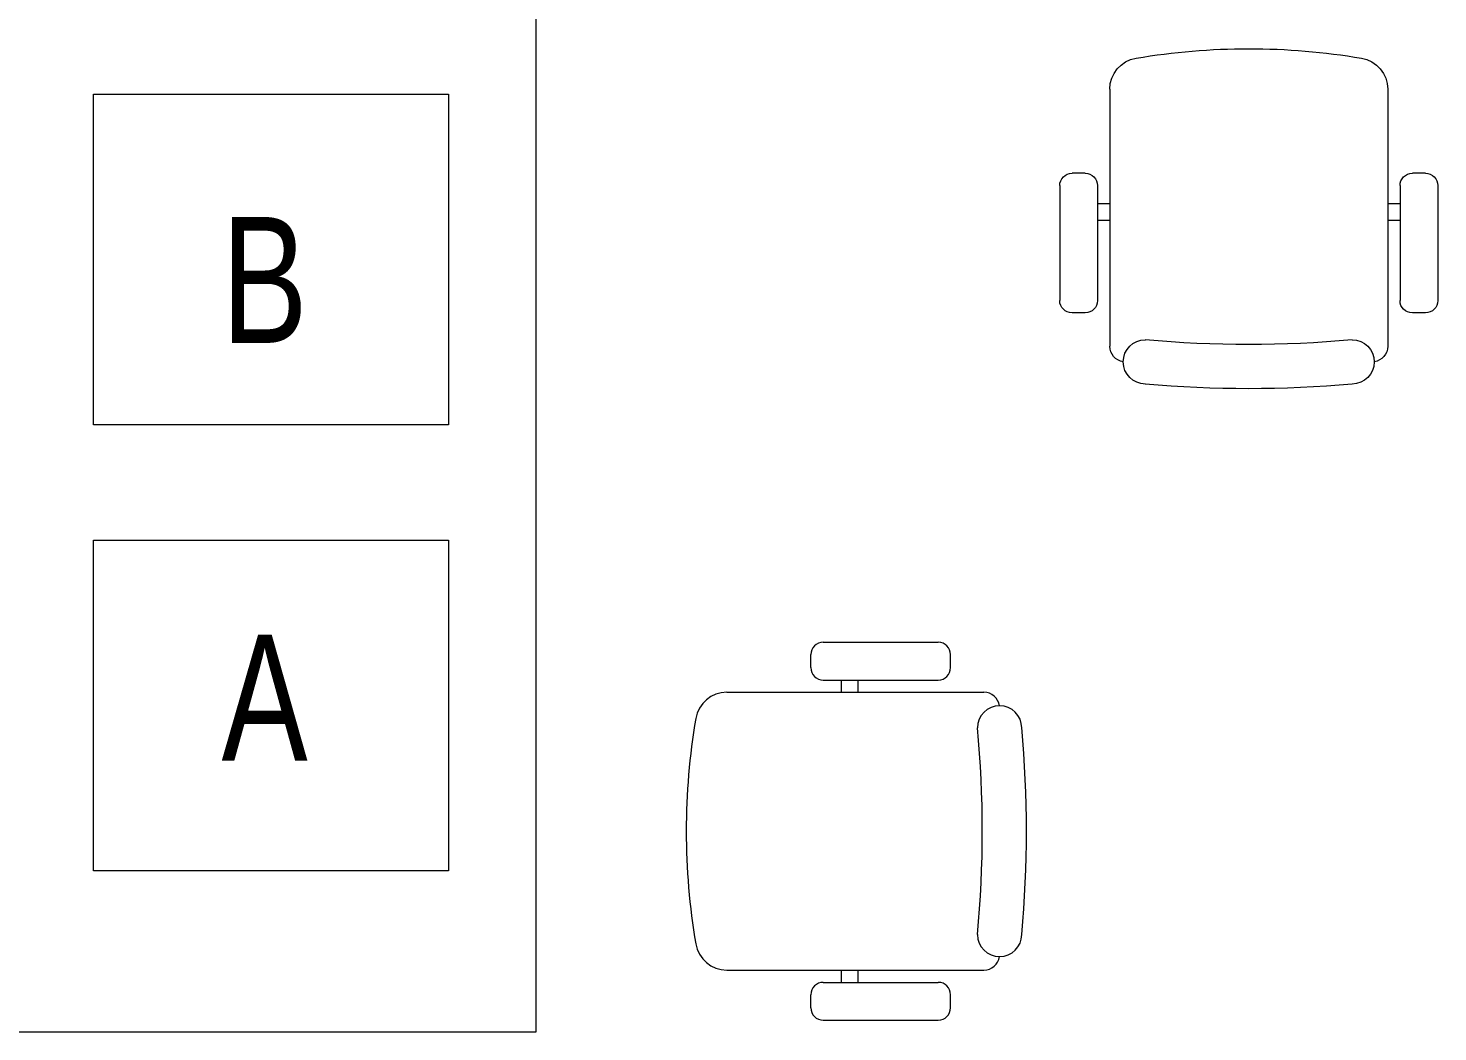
# Model space of a CAD drawing. Header units: metres. Extents: x -18745 to 220762, y -1579758 to -1356048.
# Drawn here: x 195432 to 197670, y -1457733 to -1456139 of the extents above; entities that cross this region are included whole.
import ezdxf

# ---------------------------------------------------------------- set-up
doc = ezdxf.new("R2010")
doc.units = ezdxf.units.M
doc.layers.get('0').update_dxf_attribs({"lineweight": 0})
doc.layers.add('A-100 - Copy$0$Medical Equipment and Furniture', color=8, linetype='Continuous', lineweight=0)
doc.layers.add('A-100 - Copy$0$NEW', color=8, linetype='Continuous', lineweight=5)
doc.styles.add('A-100 - Copy$0$X3G_ENTITY_2587EA', font='swisscl.ttf', dxfattribs={"height": 200})

# ---------------------------------------------------------------- blocks, each defined once
blk = doc.blocks.new('*X66')
for p, q in [((5, 3), (5, 3)), ((5, 3), (5, 3)), ((5, 3), (5, 3)), ((5, 3), (5, 3)), ((5, 3), (5, 3)), ((5, 3), (5, 3)), ((5, 3), (5, 3)), ((5, 3), (5, 3)), ((5, 3), (5, 3)), ((5, 3), (5, 3)), ((5, 3), (5, 3)), ((5, 3), (5, 3)), ((5, 3), (5, 3)), ((5, 3), (5, 3)), ((5, 3), (5, 3)), ((5, 3), (5, 3)), ((5, 3), (5, 3)), ((5, 3), (5, 3)), ((5, 3), (5, 3)), ((5, 3), (5, 3)), ((5, 3), (5, 3)), ((5, 3), (5, 3)), ((5, 3), (5, 3)), ((5, 3), (5, 3)), ((5, 3), (5, 3)), ((5, 3), (5, 3)), ((5, 3), (5, 3)), ((5, 3), (5, 3)), ((5, 3), (5, 3)), ((5, 3), (5, 3)), ((5, 3), (5, 3)), ((5, 3), (5, 3)), ((5, 3), (5, 3)), ((5, 3), (5, 3)), ((5, 3), (5, 3)), ((5, 3), (5, 3)), ((5, 3), (5, 3)), ((5, 3), (5, 3)), ((5, 3), (5, 3)), ((5, 3), (5, 3)), ((5, 3), (5, 3)), ((5, 3), (5, 3)), ((5, 3), (5, 3)), ((5, 3), (5, 3)), ((5, 3), (5, 3)), ((5, 3), (5, 3)), ((5, 3), (5, 3)), ((5, 3), (5, 3)), ((5, 3), (5, 3)), ((5, 3), (5, 3)), ((5, 3), (5, 3)), ((5, 3), (5, 3)), ((5, 3), (5, 3)), ((5, 3), (5, 3)), ((5, 3), (5, 3)), ((5, 3), (5, 3)), ((5, 3), (5, 3)), ((5, 3), (5, 3)), ((5, 3), (5, 3)), ((5, 3), (5, 3)), ((5, 3), (5, 3)), ((5, 3), (5, 3)), ((5, 3), (5, 3)), ((5, 3), (5, 3)), ((5, 3), (5, 3)), ((5, 3), (5, 3)), ((6, 3), (5, 3)), ((5, 3), (5, 3)), ((6, 3), (5, 3)), ((5, 3), (5, 3)), ((6, 3), (5, 3)), ((5, 3), (5, 3)), ((6, 3), (5, 3)), ((5, 3), (5, 3)), ((5, 3), (5, 3)), ((5, 3), (5, 3)), ((5, 3), (5, 3)), ((5, 3), (5, 3)), ((5, 3), (5, 3)), ((5, 3), (5, 3)), ((5, 3), (5, 3)), ((5, 3), (5, 3)), ((5, 3), (5, 3)), ((5, 3), (5, 3)), ((5, 3), (5, 3)), ((5, 3), (5, 3)), ((5, 3), (5, 3)), ((5, 3), (5, 3)), ((5, 3), (5, 3)), ((5, 3), (5, 3)), ((5, 3), (5, 3)), ((5, 3), (5, 3)), ((5, 3), (5, 3)), ((5, 3), (5, 3)), ((5, 3), (5, 3)), ((5, 3), (5, 3)), ((6, 3), (6, 3)), ((6, 3), (6, 3)), ((6, 3), (6, 3)), ((6, 3), (6, 3)), ((6, 3), (6, 3)), ((6, 3), (6, 3)), ((6, 3), (6, 3)), ((6, 3), (6, 3)), ((6, 3), (6, 3)), ((6, 3), (6, 3)), ((6, 3), (6, 3)), ((6, 3), (6, 3)), ((6, 3), (6, 3)), ((6, 3), (6, 3)), ((6, 3), (6, 3)), ((6, 3), (6, 3)), ((6, 3), (6, 3)), ((6, 3), (6, 3)), ((6, 3), (6, 3)), ((6, 3), (6, 3)), ((6, 3), (6, 3)), ((6, 3), (6, 3)), ((6, 3), (6, 3)), ((6, 3), (6, 3)), ((6, 3), (6, 3)), ((6, 3), (6, 3)), ((6, 3), (6, 3)), ((6, 3), (6, 3)), ((6, 3), (6, 3)), ((6, 3), (6, 3)), ((6, 3), (6, 3)), ((6, 3), (6, 3)), ((6, 3), (6, 3)), ((6, 3), (6, 3)), ((6, 3), (6, 3)), ((6, 3), (6, 3)), ((6, 3), (6, 3)), ((6, 3), (6, 3)), ((6, 3), (6, 3)), ((6, 3), (6, 3)), ((6, 3), (6, 3)), ((6, 3), (6, 3)), ((6, 3), (6, 3)), ((6, 3), (6, 3)), ((6, 3), (6, 3)), ((6, 3), (6, 3)), ((6, 3), (6, 3)), ((6, 3), (6, 3)), ((6, 3), (6, 3)), ((6, 3), (6, 3)), ((6, 3), (6, 3)), ((6, 3), (6, 3)), ((6, 3), (6, 3)), ((6, 3), (6, 3)), ((6, 3), (6, 3)), ((6, 3), (6, 3)), ((6, 3), (6, 3)), ((6, 3), (6, 3)), ((6, 3), (6, 3)), ((6, 3), (6, 3)), ((6, 3), (6, 3)), ((6, 3), (6, 3)), ((6, 3), (6, 3)), ((6, 3), (6, 3)), ((6, 3), (6, 3)), ((6, 3), (6, 3)), ((6, 3), (6, 3)), ((6, 3), (6, 3)), ((6, 3), (6, 3)), ((6, 3), (6, 3)), ((6, 3), (6, 3)), ((6, 3), (6, 3)), ((6, 3), (6, 3)), ((6, 3), (6, 3)), ((6, 3), (6, 3)), ((6, 3), (6, 3)), ((6, 3), (6, 3)), ((6, 3), (6, 3)), ((6, 3), (6, 3)), ((6, 3), (6, 3)), ((6, 3), (6, 3)), ((6, 3), (6, 3)), ((6, 3), (6, 3)), ((6, 3), (6, 3)), ((6, 3), (6, 3)), ((6, 3), (6, 3)), ((6, 3), (6, 3)), ((6, 3), (6, 3)), ((6, 3), (6, 3)), ((6, 3), (6, 3)), ((6, 3), (6, 3)), ((6, 3), (6, 3)), ((6, 3), (6, 3)), ((6, 3), (6, 3)), ((6, 3), (6, 3)), ((6, 3), (6, 3)), ((6, 3), (6, 3)), ((6, 3), (6, 3)), ((6, 3), (6, 3)), ((6, 3), (6, 3)), ((6, 3), (6, 3)), ((6, 3), (6, 3)), ((6, 3), (6, 3)), ((6, 3), (6, 3)), ((6, 3), (6, 3)), ((6, 3), (6, 3)), ((6, 3), (6, 3)), ((6, 3), (6, 3)), ((6, 3), (6, 3)), ((6, 3), (6, 3)), ((6, 3), (6, 3)), ((6, 3), (6, 3)), ((6, 3), (6, 3)), ((6, 3), (6, 3)), ((6, 3), (6, 3)), ((6, 3), (6, 3)), ((6, 3), (6, 3)), ((6, 3), (6, 3)), ((6, 3), (6, 3)), ((6, 3), (6, 3)), ((6, 3), (6, 3)), ((6, 3), (6, 3)), ((6, 3), (6, 3)), ((6, 3), (6, 3)), ((6, 3), (6, 3)), ((6, 3), (6, 3)), ((6, 3), (6, 3)), ((6, 3), (6, 3)), ((6, 3), (6, 3)), ((6, 3), (6, 3)), ((6, 3), (6, 3)), ((6, 3), (6, 3)), ((6, 3), (6, 3)), ((6, 3), (6, 3)), ((6, 3), (6, 3)), ((6, 3), (6, 3)), ((6, 3), (6, 3)), ((6, 3), (6, 3)), ((6, 3), (6, 3)), ((6, 3), (6, 3)), ((6, 3), (6, 3)), ((6, 3), (6, 3)), ((6, 3), (6, 3)), ((6, 3), (6, 3)), ((6, 3), (6, 3)), ((6, 3), (6, 3)), ((6, 3), (6, 3)), ((6, 3), (6, 3)), ((6, 3), (6, 3)), ((6, 3), (6, 3)), ((6, 3), (6, 3)), ((6, 3), (6, 3)), ((6, 3), (6, 3)), ((6, 3), (6, 3)), ((6, 3), (6, 3)), ((6, 3), (6, 3)), ((6, 3), (6, 3)), ((6, 3), (6, 3)), ((6, 3), (6, 3)), ((6, 3), (6, 3)), ((6, 3), (6, 3)), ((6, 3), (6, 3)), ((6, 3), (6, 3)), ((6, 3), (6, 3)), ((6, 3), (6, 3)), ((6, 3), (6, 3)), ((6, 3), (6, 3)), ((6, 3), (6, 3)), ((6, 3), (6, 3)), ((6, 3), (6, 3)), ((6, 3), (6, 3)), ((6, 3), (6, 3)), ((6, 3), (6, 3)), ((6, 3), (6, 3)), ((6, 3), (6, 3)), ((6, 3), (6, 3)), ((6, 3), (6, 3)), ((6, 3), (6, 3)), ((6, 3), (6, 3)), ((6, 3), (6, 3)), ((6, 3), (6, 3)), ((6, 3), (6, 3)), ((6, 3), (6, 3)), ((6, 3), (6, 3)), ((6, 3), (6, 3)), ((6, 3), (6, 3)), ((6, 3), (6, 3)), ((6, 3), (6, 3)), ((6, 3), (6, 3)), ((6, 3), (6, 3)), ((6, 3), (6, 3)), ((6, 3), (6, 3)), ((6, 3), (6, 3)), ((6, 3), (6, 3)), ((6, 3), (6, 3)), ((6, 3), (6, 3)), ((6, 3), (6, 3)), ((6, 3), (6, 3)), ((6, 3), (6, 3)), ((6, 3), (6, 3)), ((6, 3), (6, 3)), ((6, 3), (6, 3)), ((6, 3), (6, 3)), ((6, 3), (6, 3)), ((6, 3), (5, 3)), ((6, 3), (5, 3)), ((6, 3), (5, 3)), ((6, 3), (5, 3)), ((6, 3), (5, 3)), ((6, 3), (6, 3)), ((6, 3), (6, 3)), ((6, 3), (6, 3)), ((6, 3), (6, 3)), ((6, 3), (6, 3)), ((6, 3), (6, 3)), ((6, 3), (6, 3)), ((6, 3), (6, 3)), ((6, 3), (6, 3)), ((6, 3), (6, 3)), ((6, 3), (6, 3)), ((6, 3), (6, 3)), ((6, 3), (6, 3)), ((6, 3), (6, 3)), ((6, 3), (6, 3)), ((6, 3), (6, 3)), ((6, 3), (6, 3)), ((6, 3), (6, 3)), ((6, 3), (6, 3)), ((6, 3), (6, 3)), ((6, 3), (6, 3)), ((6, 3), (6, 3)), ((6, 3), (6, 3)), ((6, 3), (6, 3)), ((6, 3), (6, 3)), ((6, 3), (6, 3)), ((6, 3), (6, 3)), ((6, 3), (6, 3)), ((6, 3), (6, 3)), ((6, 3), (6, 3)), ((6, 3), (6, 3)), ((6, 3), (6, 3)), ((6, 3), (6, 3)), ((6, 3), (6, 3)), ((6, 3), (6, 3)), ((6, 3), (6, 3)), ((6, 3), (6, 3)), ((6, 3), (6, 3)), ((6, 3), (6, 3)), ((6, 3), (6, 3)), ((6, 3), (6, 3)), ((6, 3), (6, 3)), ((6, 3), (6, 3)), ((6, 3), (6, 3)), ((6, 3), (6, 3)), ((6, 3), (6, 3)), ((6, 3), (6, 3)), ((6, 3), (6, 3)), ((6, 3), (6, 3)), ((6, 3), (6, 3)), ((6, 3), (6, 3)), ((6, 3), (6, 3)), ((6, 3), (6, 3)), ((6, 3), (6, 3)), ((6, 3), (6, 3)), ((6, 3), (6, 3)), ((6, 3), (6, 3)), ((6, 3), (6, 3)), ((6, 3), (6, 3)), ((6, 3), (6, 3)), ((6, 3), (6, 3)), ((6, 3), (6, 3)), ((6, 3), (6, 3)), ((6, 3), (6, 3)), ((6, 3), (6, 3)), ((6, 3), (6, 3)), ((6, 3), (6, 3)), ((6, 3), (6, 3)), ((6, 3), (6, 3)), ((6, 3), (6, 3)), ((6, 3), (6, 3)), ((6, 3), (6, 3)), ((6, 3), (6, 3)), ((6, 3), (6, 3)), ((6, 3), (6, 3)), ((6, 3), (6, 3)), ((6, 3), (6, 3)), ((6, 3), (6, 3)), ((6, 3), (6, 3)), ((6, 3), (6, 3)), ((6, 3), (6, 3)), ((6, 3), (6, 3)), ((6, 3), (6, 3)), ((6, 3), (6, 3)), ((6, 3), (6, 3)), ((6, 3), (6, 3)), ((6, 3), (6, 3)), ((6, 3), (6, 3)), ((6, 3), (6, 3)), ((6, 3), (6, 3)), ((6, 3), (6, 3)), ((6, 3), (6, 3)), ((6, 3), (6, 3)), ((6, 3), (6, 3)), ((6, 3), (6, 3)), ((6, 3), (6, 3)), ((6, 3), (6, 3)), ((6, 3), (6, 3)), ((6, 3), (6, 3)), ((6, 3), (6, 3)), ((6, 3), (6, 3)), ((6, 3), (6, 3)), ((6, 3), (6, 3)), ((6, 3), (6, 3)), ((6, 3), (6, 3)), ((6, 3), (6, 3)), ((6, 3), (6, 3)), ((6, 3), (6, 3)), ((6, 3), (6, 3)), ((6, 3), (6, 3)), ((6, 3), (6, 3)), ((6, 3), (6, 3)), ((6, 3), (6, 3)), ((6, 3), (6, 3)), ((6, 3), (6, 3)), ((6, 3), (6, 3)), ((6, 3), (6, 3)), ((6, 3), (6, 3)), ((6, 3), (6, 3)), ((6, 3), (6, 3)), ((6, 3), (6, 3)), ((6, 3), (6, 3)), ((6, 3), (6, 3)), ((6, 3), (6, 3)), ((6, 3), (6, 3)), ((6, 3), (6, 3)), ((6, 3), (6, 3)), ((6, 3), (6, 3)), ((6, 3), (6, 3)), ((6, 3), (6, 3)), ((6, 3), (6, 3)), ((6, 3), (6, 3)), ((6, 3), (6, 3)), ((6, 3), (6, 3)), ((6, 3), (6, 3)), ((6, 3), (6, 3)), ((6, 3), (6, 3)), ((6, 3), (6, 3)), ((6, 3), (6, 3)), ((6, 3), (6, 3)), ((6, 3), (6, 3)), ((6, 3), (6, 3)), ((6, 3), (6, 3)), ((6, 3), (6, 3)), ((6, 3), (6, 3)), ((6, 3), (6, 3)), ((6, 3), (6, 3)), ((6, 3), (6, 3)), ((6, 3), (6, 3)), ((6, 3), (6, 3)), ((6, 3), (6, 3)), ((6, 3), (6, 3)), ((6, 3), (6, 3)), ((6, 3), (6, 3)), ((6, 3), (6, 3)), ((6, 3), (6, 3)), ((6, 3), (6, 3)), ((6, 3), (6, 3)), ((6, 3), (6, 3)), ((6, 3), (6, 3)), ((6, 3), (6, 3)), ((6, 3), (6, 3)), ((6, 3), (6, 3)), ((6, 3), (6, 3)), ((6, 3), (6, 3)), ((6, 3), (6, 3)), ((6, 3), (6, 3)), ((6, 3), (6, 3)), ((6, 3), (6, 3)), ((6, 3), (6, 3)), ((6, 3), (6, 3)), ((6, 3), (6, 3)), ((6, 3), (6, 3)), ((6, 3), (6, 3)), ((6, 3), (6, 3)), ((6, 3), (6, 3)), ((6, 3), (6, 3)), ((6, 3), (6, 3)), ((6, 3), (6, 3)), ((6, 3), (6, 3)), ((6, 3), (6, 3)), ((6, 3), (6, 3)), ((6, 3), (6, 3)), ((6, 3), (6, 3)), ((6, 3), (6, 3)), ((6, 3), (6, 3)), ((6, 3), (6, 3)), ((6, 3), (6, 3)), ((6, 3), (6, 3)), ((6, 3), (6, 3)), ((6, 3), (6, 3)), ((6, 3), (6, 3)), ((6, 3), (6, 3)), ((6, 3), (6, 3)), ((6, 3), (6, 3)), ((6, 3), (6, 3)), ((6, 3), (6, 3)), ((6, 3), (6, 3)), ((6, 3), (6, 3)), ((6, 3), (6, 3)), ((6, 3), (6, 3)), ((6, 3), (6, 3)), ((6, 3), (6, 3)), ((6, 3), (6, 3)), ((6, 3), (6, 3)), ((6, 3), (6, 3)), ((6, 3), (6, 3)), ((6, 3), (6, 3)), ((6, 3), (6, 3)), ((6, 3), (6, 3)), ((6, 3), (6, 3)), ((6, 3), (6, 3)), ((6, 3), (6, 3)), ((6, 3), (6, 3)), ((6, 3), (6, 3)), ((6, 3), (6, 3)), ((6, 3), (6, 3)), ((6, 3), (6, 3)), ((6, 3), (6, 3)), ((6, 3), (6, 3)), ((6, 3), (6, 3)), ((6, 3), (6, 3)), ((6, 3), (6, 3)), ((6, 3), (6, 3)), ((6, 3), (6, 3)), ((6, 3), (6, 3)), ((6, 3), (6, 3)), ((6, 3), (6, 3)), ((6, 3), (6, 3)), ((6, 3), (6, 3)), ((6, 3), (6, 3)), ((6, 3), (6, 3)), ((6, 3), (6, 3)), ((6, 3), (6, 3)), ((6, 3), (6, 3)), ((6, 3), (6, 3)), ((6, 3), (6, 3)), ((6, 3), (6, 3)), ((6, 3), (6, 3)), ((6, 3), (6, 3)), ((6, 3), (6, 3)), ((6, 3), (6, 3)), ((6, 3), (6, 3)), ((6, 3), (6, 3)), ((6, 3), (6, 3)), ((6, 3), (6, 3)), ((6, 3), (6, 3)), ((6, 3), (6, 3)), ((6, 3), (6, 3)), ((6, 3), (6, 3)), ((6, 3), (6, 3)), ((6, 3), (6, 3)), ((6, 3), (6, 3)), ((6, 3), (6, 3)), ((6, 3), (6, 3)), ((6, 3), (6, 3)), ((6, 3), (6, 3)), ((6, 3), (6, 3)), ((6, 3), (6, 3)), ((6, 3), (6, 3)), ((6, 3), (6, 3)), ((6, 3), (6, 3)), ((6, 3), (6, 3)), ((6, 3), (6, 3)), ((6, 3), (6, 3)), ((6, 3), (6, 3)), ((6, 3), (6, 3)), ((6, 3), (6, 3)), ((6, 3), (6, 3)), ((6, 3), (6, 3)), ((6, 3), (6, 3)), ((6, 3), (6, 3)), ((6, 3), (6, 3)), ((6, 3), (6, 3)), ((6, 3), (6, 3)), ((6, 3), (6, 3)), ((6, 3), (6, 3)), ((6, 3), (6, 3)), ((6, 3), (6, 3)), ((6, 3), (6, 3)), ((6, 3), (6, 3)), ((6, 3), (6, 3)), ((6, 3), (6, 3)), ((6, 3), (6, 3)), ((6, 3), (6, 3)), ((6, 3), (6, 3)), ((6, 3), (6, 3)), ((6, 3), (6, 3)), ((6, 3), (6, 3)), ((6, 3), (6, 3)), ((6, 3), (6, 3)), ((6, 3), (6, 3)), ((6, 3), (6, 3)), ((6, 3), (6, 3)), ((6, 3), (6, 3)), ((6, 3), (6, 3)), ((6, 3), (6, 3)), ((6, 3), (6, 3)), ((6, 3), (6, 3)), ((6, 3), (6, 3)), ((6, 3), (6, 3)), ((6, 3), (6, 3)), ((6, 3), (6, 3)), ((6, 3), (6, 3)), ((6, 3), (6, 3)), ((6, 3), (6, 3)), ((6, 3), (6, 3)), ((6, 3), (6, 3)), ((6, 3), (6, 3)), ((6, 3), (6, 3)), ((6, 3), (6, 3)), ((6, 3), (6, 3)), ((6, 3), (6, 3)), ((6, 3), (6, 3)), ((6, 3), (6, 3)), ((6, 3), (6, 3)), ((6, 3), (6, 3))]:
    blk.add_line(p, q)
blk = doc.blocks.new('*X67')
for p, q in [((13, 1), (13, 1)), ((13, 1), (13, 1)), ((13, 1), (13, 1)), ((13, 1), (13, 1)), ((13, 1), (13, 1)), ((13, 1), (13, 1)), ((13, 1), (13, 1)), ((13, 1), (13, 1)), ((13, 1), (13, 1)), ((13, 1), (13, 1)), ((13, 1), (13, 1)), ((13, 1), (13, 1)), ((13, 1), (13, 1)), ((13, 1), (13, 1)), ((13, 1), (13, 1)), ((13, 1), (14, 1)), ((13, 1), (14, 1)), ((13, 1), (14, 1)), ((13, 1), (13, 1)), ((13, 1), (13, 1)), ((13, 1), (13, 1)), ((13, 1), (13, 1)), ((13, 1), (13, 1)), ((13, 1), (13, 1)), ((13, 1), (13, 1)), ((13, 1), (13, 1)), ((13, 1), (13, 1)), ((13, 1), (13, 1)), ((13, 1), (13, 1)), ((13, 1), (13, 1)), ((13, 1), (13, 1)), ((13, 1), (13, 1)), ((13, 1), (13, 1)), ((13, 1), (13, 1)), ((13, 1), (13, 1)), ((13, 1), (13, 1)), ((13, 1), (13, 1)), ((13, 1), (13, 1)), ((13, 1), (13, 1)), ((13, 1), (13, 1)), ((13, 1), (13, 1)), ((13, 1), (13, 1)), ((13, 1), (13, 1)), ((13, 1), (13, 1)), ((13, 1), (13, 1)), ((13, 1), (13, 1)), ((13, 1), (13, 1)), ((13, 1), (13, 1)), ((13, 1), (13, 1)), ((13, 1), (13, 1)), ((13, 1), (13, 1)), ((13, 1), (13, 1)), ((13, 1), (13, 1)), ((13, 1), (13, 1)), ((13, 1), (13, 1)), ((13, 1), (13, 1)), ((13, 1), (13, 1)), ((13, 1), (13, 1)), ((13, 1), (13, 1)), ((13, 1), (13, 1)), ((13, 1), (13, 1)), ((13, 1), (13, 1)), ((13, 1), (13, 1)), ((13, 1), (13, 1)), ((13, 1), (13, 1)), ((13, 1), (13, 1)), ((13, 1), (13, 1)), ((13, 1), (13, 1)), ((13, 1), (13, 1)), ((13, 1), (13, 1)), ((13, 1), (13, 1)), ((13, 1), (13, 1)), ((13, 1), (13, 1)), ((13, 1), (13, 1)), ((13, 1), (13, 1)), ((13, 1), (13, 1)), ((13, 1), (13, 1)), ((13, 1), (13, 1)), ((13, 1), (13, 1)), ((13, 1), (13, 1)), ((13, 1), (13, 1)), ((13, 1), (13, 1)), ((13, 1), (13, 1)), ((13, 1), (13, 1)), ((13, 1), (13, 1)), ((13, 1), (13, 1)), ((13, 1), (13, 1)), ((13, 1), (13, 1)), ((13, 1), (13, 1)), ((13, 1), (13, 1)), ((13, 1), (13, 1)), ((13, 1), (13, 1)), ((13, 1), (13, 1)), ((13, 1), (13, 1)), ((13, 1), (13, 1)), ((13, 1), (13, 1)), ((13, 1), (13, 1)), ((13, 1), (13, 1)), ((13, 1), (13, 1)), ((13, 1), (13, 1)), ((13, 1), (13, 1)), ((13, 1), (13, 1)), ((13, 1), (13, 1)), ((13, 1), (13, 1)), ((13, 1), (13, 1)), ((13, 1), (13, 1)), ((13, 1), (13, 1)), ((13, 1), (13, 1)), ((13, 1), (13, 1)), ((13, 1), (13, 1)), ((13, 1), (13, 1)), ((13, 1), (13, 1)), ((13, 1), (13, 1)), ((13, 1), (13, 1)), ((13, 1), (13, 1)), ((13, 1), (13, 1)), ((13, 1), (13, 1)), ((13, 1), (13, 1)), ((13, 1), (13, 1)), ((13, 1), (13, 1)), ((13, 1), (13, 1)), ((13, 1), (13, 1)), ((13, 1), (13, 1)), ((13, 1), (14, 1)), ((13, 0), (13, 0)), ((13, 0), (13, 0)), ((13, 0), (13, 0)), ((13, 0), (13, 0)), ((13, 0), (13, 0)), ((13, 0), (13, 0)), ((13, 0), (13, 0)), ((13, 0), (13, 0)), ((13, 0), (13, 0)), ((13, 0), (13, 0)), ((13, 0), (13, 0)), ((13, 0), (13, 0)), ((13, 0), (13, 0)), ((13, 0), (13, 0)), ((13, 0), (13, 0)), ((13, 0), (13, 0)), ((13, 0), (13, 0)), ((13, 0), (13, 0)), ((13, 0), (13, 0)), ((13, 0), (13, 0)), ((13, 0), (13, 0)), ((13, 0), (13, 0)), ((13, 0), (13, 0)), ((13, 0), (13, 0)), ((13, 0), (13, 0)), ((13, 0), (13, 0)), ((13, 0), (13, 0)), ((13, 0), (13, 0)), ((13, 0), (13, 0)), ((13, 0), (13, 0)), ((13, 0), (13, 0)), ((13, 0), (13, 0)), ((13, 0), (13, 0)), ((13, 0), (13, 0)), ((13, 0), (13, 0)), ((13, 0), (13, 0)), ((13, 0), (13, 0)), ((13, 0), (13, 0)), ((13, 0), (13, 0)), ((13, 0), (13, 0)), ((13, 0), (13, 0)), ((13, 0), (13, 0)), ((13, 0), (13, 0)), ((13, 0), (13, 0)), ((13, 0), (13, 0)), ((13, 0), (13, 0)), ((13, 0), (13, 0)), ((13, 0), (13, 0)), ((13, 0), (14, 0)), ((13, 0), (14, 0)), ((13, 0), (13, 0)), ((13, 0), (14, 0)), ((14, 1), (14, 1)), ((14, 1), (14, 1)), ((14, 1), (14, 1)), ((14, 1), (14, 1)), ((14, 1), (14, 1)), ((14, 1), (14, 1)), ((14, 1), (14, 1)), ((14, 1), (14, 1)), ((14, 1), (14, 1)), ((14, 1), (14, 1)), ((14, 1), (14, 1)), ((14, 1), (14, 1)), ((14, 1), (14, 1)), ((14, 1), (14, 1)), ((14, 1), (14, 1)), ((14, 1), (14, 1)), ((14, 1), (14, 1)), ((14, 1), (14, 1)), ((14, 1), (14, 1)), ((14, 1), (14, 1)), ((14, 1), (14, 1)), ((14, 1), (14, 1)), ((14, 1), (14, 1)), ((14, 1), (14, 1)), ((14, 1), (14, 1)), ((14, 1), (14, 1)), ((14, 1), (14, 1)), ((14, 1), (14, 1)), ((14, 1), (14, 1)), ((14, 1), (14, 1)), ((14, 1), (14, 1)), ((14, 1), (14, 1)), ((14, 1), (14, 1)), ((14, 1), (14, 1)), ((14, 1), (14, 1)), ((14, 1), (14, 1)), ((14, 1), (14, 1)), ((14, 1), (14, 1)), ((14, 1), (14, 1)), ((14, 1), (14, 1)), ((14, 1), (14, 1)), ((14, 1), (14, 1)), ((14, 1), (14, 1)), ((14, 1), (14, 1)), ((14, 1), (14, 1)), ((14, 1), (14, 1)), ((14, 1), (14, 1)), ((14, 1), (14, 1)), ((14, 1), (14, 1)), ((14, 1), (14, 1)), ((14, 1), (14, 1)), ((14, 1), (14, 1)), ((14, 1), (14, 1)), ((14, 1), (14, 1)), ((14, 1), (14, 1)), ((14, 1), (14, 1)), ((14, 1), (14, 1)), ((14, 1), (14, 1)), ((14, 1), (14, 1)), ((14, 1), (14, 1)), ((14, 1), (14, 1)), ((14, 1), (14, 1)), ((14, 1), (14, 1)), ((14, 1), (14, 1)), ((14, 1), (14, 1)), ((14, 1), (14, 1)), ((14, 1), (14, 1)), ((14, 1), (14, 1)), ((14, 1), (14, 1)), ((14, 1), (14, 1)), ((14, 1), (14, 1)), ((14, 1), (14, 1)), ((14, 1), (14, 1)), ((14, 1), (14, 1)), ((14, 1), (14, 1)), ((14, 1), (14, 1)), ((14, 1), (14, 1)), ((14, 1), (14, 1)), ((14, 1), (14, 1)), ((14, 1), (14, 1)), ((14, 1), (14, 1)), ((14, 1), (14, 1)), ((14, 1), (14, 1)), ((14, 1), (14, 1)), ((14, 1), (14, 1)), ((14, 1), (14, 1)), ((14, 1), (14, 1)), ((14, 1), (14, 1)), ((14, 1), (14, 1)), ((14, 1), (14, 1)), ((14, 1), (14, 1)), ((14, 1), (14, 1)), ((14, 1), (14, 1)), ((14, 1), (14, 1)), ((14, 0), (14, 0)), ((14, 0), (14, 0)), ((14, 0), (14, 0)), ((14, 0), (14, 0)), ((14, 0), (14, 0)), ((14, 0), (14, 0)), ((14, 0), (14, 0)), ((14, 0), (14, 0)), ((14, 0), (14, 0)), ((14, 0), (14, 0)), ((14, 0), (14, 0)), ((14, 0), (14, 0)), ((14, 0), (14, 0)), ((14, 0), (14, 0)), ((14, 0), (14, 0)), ((14, 0), (14, 0)), ((14, 0), (14, 0)), ((14, 0), (14, 0)), ((14, 0), (14, 0)), ((14, 0), (14, 0)), ((14, 0), (14, 0)), ((14, 0), (14, 0)), ((14, 0), (14, 0)), ((14, 0), (14, 0)), ((14, 0), (14, 0)), ((14, 0), (14, 0)), ((14, 0), (14, 0)), ((14, 0), (14, 0)), ((14, 0), (14, 0)), ((14, 0), (14, 0)), ((14, 0), (14, 0)), ((14, 0), (14, 0)), ((14, 0), (14, 0)), ((14, 0), (14, 0)), ((14, 0), (14, 0)), ((14, 0), (14, 0)), ((14, 0), (14, 0)), ((14, 0), (14, 0)), ((14, 0), (14, 0)), ((14, 0), (14, 0)), ((14, 0), (14, 0)), ((14, 0), (14, 0)), ((14, 0), (14, 0)), ((14, 0), (14, 0)), ((14, 0), (14, 0)), ((14, 0), (14, 0)), ((14, 0), (14, 0)), ((14, 0), (14, 0)), ((13, 0), (13, 0)), ((13, 0), (14, 0)), ((13, 0), (13, 0)), ((13, 0), (14, 0)), ((13, 0), (13, 0)), ((13, 0), (14, 0)), ((13, 0), (13, 0)), ((13, 0), (13, 0)), ((13, 0), (13, 0)), ((13, 0), (13, 0)), ((13, 0), (14, 0)), ((13, 0), (13, 0)), ((13, 0), (14, 0)), ((13, 0), (13, 0)), ((13, 0), (14, 0)), ((13, 0), (13, 0)), ((13, 0), (14, 0)), ((13, 0), (13, 0)), ((13, 0), (14, 0)), ((13, 0), (13, 0)), ((13, 0), (14, 0)), ((13, 0), (13, 0)), ((13, 0), (14, 0)), ((13, 0), (13, 0)), ((13, 0), (13, 0)), ((13, 0), (13, 0)), ((13, 0), (14, 0)), ((13, 0), (13, 0)), ((13, 0), (14, 0)), ((13, 0), (13, 0)), ((13, 0), (14, 0)), ((13, 0), (13, 0)), ((13, 0), (14, 0)), ((13, 0), (13, 0)), ((13, 0), (13, 0)), ((13, 0), (13, 0)), ((13, 0), (13, 0)), ((13, 0), (13, 0)), ((13, 0), (13, 0)), ((13, 0), (13, 0)), ((13, 0), (13, 0)), ((13, 0), (13, 0)), ((13, 0), (13, 0)), ((13, 0), (13, 0)), ((13, 0), (13, 0)), ((13, 0), (13, 0)), ((13, 0), (13, 0)), ((13, 0), (13, 0)), ((13, 0), (13, 0)), ((13, 0), (13, 0)), ((13, 0), (13, 0)), ((13, 0), (13, 0)), ((13, 0), (13, 0)), ((13, 0), (13, 0)), ((13, 0), (13, 0)), ((13, 0), (13, 0)), ((13, 0), (13, 0)), ((13, 0), (13, 0)), ((13, 0), (13, 0)), ((13, 0), (13, 0)), ((13, 0), (13, 0)), ((13, 0), (13, 0)), ((13, 0), (13, 0)), ((13, 0), (13, 0)), ((13, -1), (13, -1)), ((13, -1), (13, -1)), ((13, -1), (13, -1)), ((13, -1), (13, -1)), ((13, -1), (13, -1)), ((13, -1), (14, -1)), ((13, -1), (13, -1)), ((14, 0), (14, 0)), ((14, 0), (14, 0)), ((14, 0), (14, 0)), ((14, 0), (14, 0)), ((14, 0), (14, 0)), ((14, 0), (14, 0)), ((14, 0), (14, 0)), ((14, 0), (14, 0)), ((14, 0), (14, 0)), ((14, 0), (14, 0)), ((14, 0), (14, 0)), ((14, 0), (14, 0)), ((14, 0), (14, 0)), ((14, 0), (14, 0)), ((14, 0), (14, 0)), ((13, 0), (14, 0)), ((14, 0), (14, 0)), ((14, 0), (14, 0)), ((14, 0), (14, 0)), ((14, 0), (14, 0)), ((14, 0), (14, 0)), ((14, 0), (14, 0)), ((14, 0), (14, 0)), ((14, 0), (14, 0)), ((14, 0), (14, 0)), ((14, 0), (14, 0)), ((14, 0), (14, 0)), ((14, 0), (14, 0)), ((14, 0), (14, 0)), ((14, 0), (14, 0)), ((14, 0), (14, 0)), ((14, 0), (14, 0)), ((14, 0), (14, 0)), ((14, 0), (14, 0)), ((14, 0), (14, 0)), ((14, 0), (14, 0)), ((14, 0), (14, 0)), ((14, 0), (14, 0)), ((14, 0), (14, 0)), ((14, 0), (14, 0)), ((14, 0), (14, 0)), ((14, 0), (14, 0)), ((14, 0), (14, 0)), ((14, 0), (14, 0)), ((14, 0), (14, 0)), ((14, 0), (14, 0)), ((14, 0), (14, 0)), ((14, 0), (14, 0)), ((14, 0), (14, 0)), ((14, 0), (14, 0)), ((14, -1), (14, -1)), ((14, -1), (14, -1)), ((14, -1), (14, -1)), ((14, -1), (14, -1)), ((14, -1), (14, -1))]:
    blk.add_line(p, q)
blk = doc.blocks.new('A-100 - Copy$0$GF21018-P')
for p, q in [((-0.2207, 0.4756), (-0.2207, 0.0675)), ((0.2205, 0.4756), (0.2205, 0.0675)), ((-0.2806, 0.3422), (-0.2598, 0.3422)), ((0.2596, 0.3422), (0.2804, 0.3422)), ((-0.3002, 0.3226), (-0.3002, 0.14)), ((-0.2402, 0.3226), (-0.2402, 0.14)), ((0.24, 0.3226), (0.24, 0.14)), ((0.3, 0.3226), (0.3, 0.14)), ((-0.2402, 0.2937), (-0.2207, 0.2937)), ((0.2205, 0.2937), (0.24, 0.2937)), ((-0.2402, 0.2671), (-0.2207, 0.2671)), ((0.2205, 0.2671), (0.24, 0.2671)), ((-0.2806, 0.1204), (-0.2598, 0.1204)), ((0.2596, 0.1204), (0.2804, 0.1204))]:
    blk.add_line(p, q)
for points in [[(0.24, 0.2937), (0.24, 0.2937), (0.24, 0.2937), (0.24, 0.2937), (0.24, 0.2937), (0.24, 0.2937), (0.24, 0.2937), (0.24, 0.2937), (0.24, 0.2937), (0.24, 0.2937), (0.24, 0.2937), (0.24, 0.2937), (0.24, 0.2937), (0.24, 0.2937), (0.24, 0.2937), (0.24, 0.2937), (0.24, 0.2937), (0.24, 0.2937), (0.24, 0.2937), (0.24, 0.2937), (0.24, 0.2937), (0.24, 0.2937), (0.24, 0.2937), (0.24, 0.2937), (0.24, 0.2937), (0.24, 0.2937), (0.24, 0.2937), (0.24, 0.2937), (0.24, 0.2937), (0.24, 0.2937), (0.24, 0.2937), (0.24, 0.2937), (0.24, 0.2937), (0.24, 0.2937), (0.24, 0.2937), (0.24, 0.2937), (0.24, 0.2937), (0.24, 0.2937), (0.24, 0.2937), (0.24, 0.2937), (0.24, 0.2937), (0.24, 0.2937), (0.24, 0.2937), (0.24, 0.2937), (0.24, 0.2937), (0.24, 0.2937), (0.24, 0.2937), (0.24, 0.2937), (0.24, 0.2937), (0.24, 0.2937), (0.24, 0.2937), (0.24, 0.2937), (0.24, 0.2937), (0.24, 0.2937), (0.24, 0.2937), (0.24, 0.2937), (0.24, 0.2937), (0.24, 0.2937), (0.24, 0.2937), (0.24, 0.2937), (0.24, 0.2937), (0.24, 0.2937), (0.24, 0.2937), (0.24, 0.2937), (0.24, 0.2937), (0.24, 0.2937), (0.24, 0.2937), (0.24, 0.2937), (0.24, 0.2937), (0.24, 0.2937), (0.24, 0.2937), (0.24, 0.2937), (0.24, 0.2937), (0.24, 0.2937), (0.24, 0.2937), (0.24, 0.2937), (0.24, 0.2937), (0.24, 0.2937), (0.24, 0.2937), (0.24, 0.2937), (0.24, 0.2937), (0.24, 0.2937), (0.24, 0.2937), (0.24, 0.2937), (0.24, 0.2937), (0.24, 0.2937), (0.24, 0.2937), (0.24, 0.2937), (0.24, 0.2937), (0.24, 0.2937), (0.24, 0.2937), (0.24, 0.2937), (0.24, 0.2937), (0.24, 0.2937), (0.24, 0.2937), (0.24, 0.2937), (0.24, 0.2937), (0.24, 0.2937), (0.24, 0.2937), (0.24, 0.2937), (0.24, 0.2937), (0.24, 0.2937), (0.24, 0.2937), (0.24, 0.2937), (0.24, 0.2937), (0.24, 0.2937), (0.24, 0.2937), (0.24, 0.2937), (0.24, 0.2937), (0.24, 0.2937), (0.24, 0.2937), (0.24, 0.2937), (0.24, 0.2937), (0.24, 0.2937), (0.24, 0.2937), (0.24, 0.2937), (0.24, 0.2937), (0.24, 0.2937), (0.24, 0.2937), (0.24, 0.2937), (0.24, 0.2937), (0.24, 0.2937), (0.24, 0.2937), (0.24, 0.2937), (0.24, 0.2937), (0.24, 0.2937), (0.24, 0.2937), (0.24, 0.2937), (0.24, 0.2937), (0.24, 0.2937), (0.24, 0.2937), (0.24, 0.2937), (0.24, 0.2937), (0.24, 0.2937), (0.24, 0.2937), (0.24, 0.2937), (0.24, 0.2937), (0.24, 0.2937), (0.24, 0.2937), (0.24, 0.2937), (0.24, 0.2937), (0.24, 0.2937), (0.24, 0.2937), (0.24, 0.2937), (0.24, 0.2937), (0.24, 0.2937), (0.24, 0.2937), (0.24, 0.2937), (0.24, 0.2937), (0.24, 0.2937), (0.24, 0.2937), (0.24, 0.2937), (0.24, 0.2937), (0.24, 0.2937), (0.24, 0.2937), (0.24, 0.2937), (0.24, 0.2937), (0.24, 0.2937), (0.24, 0.2937), (0.24, 0.2937), (0.24, 0.2937), (0.24, 0.2937), (0.24, 0.2937), (0.24, 0.2937), (0.24, 0.2937), (0.24, 0.2937), (0.24, 0.2937), (0.24, 0.2937), (0.24, 0.2937), (0.24, 0.2937), (0.24, 0.2937), (0.24, 0.2937), (0.24, 0.2937), (0.24, 0.2937), (0.24, 0.2937), (0.24, 0.2937), (0.24, 0.2937), (0.24, 0.2937), (0.24, 0.2937), (0.24, 0.2937), (0.24, 0.2937), (0.24, 0.2937), (0.24, 0.2937), (0.24, 0.2937), (0.24, 0.2937), (0.24, 0.2937), (0.24, 0.2937), (0.24, 0.2937), (0.24, 0.2937), (0.24, 0.2937), (0.24, 0.2937), (0.24, 0.2937), (0.24, 0.2937), (0.24, 0.2937), (0.24, 0.2937), (0.24, 0.2937), (0.24, 0.2937), (0.24, 0.2937), (0.24, 0.2937), (0.24, 0.2937), (0.24, 0.2937), (0.24, 0.2937), (0.24, 0.2937), (0.24, 0.2937), (0.24, 0.2937), (0.24, 0.2937), (0.24, 0.2937), (0.24, 0.2937), (0.24, 0.2937), (0.24, 0.2937), (0.24, 0.2937), (0.24, 0.2937), (0.24, 0.2937), (0.24, 0.2937), (0.24, 0.2937), (0.24, 0.2937), (0.24, 0.2937), (0.24, 0.2937), (0.24, 0.2937), (0.24, 0.2937), (0.24, 0.2937), (0.24, 0.2937), (0.24, 0.2937), (0.24, 0.2937), (0.24, 0.2937), (0.24, 0.2937), (0.24, 0.2937), (0.24, 0.2937), (0.24, 0.2937), (0.24, 0.2937), (0.24, 0.2937), (0.24, 0.2937), (0.24, 0.2937), (0.24, 0.2937), (0.24, 0.2937), (0.24, 0.2937), (0.24, 0.2937), (0.24, 0.2937), (0.24, 0.2937), (0.24, 0.2937), (0.24, 0.2937), (0.24, 0.2937), (0.24, 0.2937), (0.24, 0.2937), (0.24, 0.2937), (0.24, 0.2937), (0.24, 0.2937), (0.24, 0.2937), (0.24, 0.2937), (0.24, 0.2937), (0.24, 0.2937), (0.24, 0.2937), (0.24, 0.2937), (0.24, 0.2937), (0.24, 0.2937), (0.24, 0.2937), (0.24, 0.2937), (0.24, 0.2937), (0.24, 0.2937), (0.24, 0.2937), (0.24, 0.2937), (0.24, 0.2937), (0.24, 0.2937), (0.24, 0.2937), (0.24, 0.2937), (0.24, 0.2937), (0.24, 0.2937), (0.24, 0.2937), (0.24, 0.2937), (0.24, 0.2937), (0.24, 0.2937), (0.24, 0.2937), (0.24, 0.2937), (0.24, 0.2937), (0.24, 0.2937), (0.24, 0.2937), (0.24, 0.2937)], [(0.24, 0.2937), (0.24, 0.2937), (0.24, 0.2937), (0.24, 0.2937), (0.24, 0.2937), (0.24, 0.2937), (0.24, 0.2937), (0.24, 0.2937), (0.24, 0.2937), (0.24, 0.2937), (0.24, 0.2937), (0.24, 0.2937), (0.24, 0.2937), (0.24, 0.2937), (0.24, 0.2937), (0.24, 0.2937), (0.24, 0.2937), (0.24, 0.2937), (0.24, 0.2937), (0.24, 0.2937), (0.24, 0.2937), (0.24, 0.2937), (0.24, 0.2937), (0.24, 0.2937), (0.24, 0.2937), (0.24, 0.2937), (0.24, 0.2937), (0.24, 0.2937), (0.24, 0.2937), (0.24, 0.2937), (0.24, 0.2937), (0.24, 0.2937), (0.24, 0.2937), (0.24, 0.2937), (0.24, 0.2937), (0.24, 0.2937), (0.24, 0.2937), (0.24, 0.2937), (0.24, 0.2937), (0.24, 0.2937), (0.24, 0.2937), (0.24, 0.2937), (0.24, 0.2937), (0.24, 0.2937), (0.24, 0.2937), (0.24, 0.2937), (0.24, 0.2937), (0.24, 0.2937), (0.24, 0.2937), (0.24, 0.2937), (0.24, 0.2937), (0.24, 0.2937), (0.24, 0.2937), (0.24, 0.2937), (0.24, 0.2937), (0.24, 0.2937), (0.24, 0.2937), (0.24, 0.2937), (0.24, 0.2937), (0.24, 0.2937), (0.24, 0.2937), (0.24, 0.2937), (0.24, 0.2937), (0.24, 0.2937), (0.24, 0.2937), (0.24, 0.2937), (0.24, 0.2937), (0.24, 0.2937), (0.24, 0.2937), (0.24, 0.2937), (0.24, 0.2937), (0.24, 0.2937), (0.24, 0.2937), (0.24, 0.2937), (0.24, 0.2937), (0.24, 0.2937), (0.24, 0.2937), (0.24, 0.2937), (0.24, 0.2937), (0.24, 0.2937), (0.24, 0.2937), (0.24, 0.2937), (0.24, 0.2937), (0.24, 0.2937), (0.24, 0.2937), (0.24, 0.2937), (0.24, 0.2937), (0.24, 0.2937), (0.24, 0.2937), (0.24, 0.2937), (0.24, 0.2937), (0.24, 0.2937), (0.24, 0.2937), (0.24, 0.2937), (0.24, 0.2937), (0.24, 0.2937), (0.24, 0.2937), (0.24, 0.2937), (0.24, 0.2937), (0.24, 0.2937), (0.24, 0.2937), (0.24, 0.2937), (0.24, 0.2937), (0.24, 0.2937), (0.24, 0.2937), (0.24, 0.2937), (0.24, 0.2937), (0.24, 0.2937), (0.24, 0.2937), (0.24, 0.2937), (0.24, 0.2937), (0.24, 0.2937), (0.24, 0.2937), (0.24, 0.2937), (0.24, 0.2937), (0.24, 0.2937), (0.24, 0.2937), (0.24, 0.2937), (0.24, 0.2937), (0.24, 0.2937), (0.24, 0.2937), (0.24, 0.2937), (0.24, 0.2937), (0.24, 0.2937), (0.24, 0.2937), (0.24, 0.2937), (0.24, 0.2937), (0.24, 0.2937), (0.24, 0.2937), (0.24, 0.2937), (0.24, 0.2937), (0.24, 0.2937), (0.24, 0.2937), (0.24, 0.2937), (0.24, 0.2937), (0.24, 0.2937), (0.24, 0.2937), (0.24, 0.2937), (0.24, 0.2937), (0.24, 0.2937), (0.24, 0.2937), (0.24, 0.2937), (0.24, 0.2937), (0.24, 0.2937), (0.24, 0.2937), (0.24, 0.2937), (0.24, 0.2937), (0.24, 0.2937), (0.24, 0.2937), (0.24, 0.2937), (0.24, 0.2937), (0.24, 0.2937), (0.24, 0.2937), (0.24, 0.2937), (0.24, 0.2937), (0.24, 0.2937), (0.24, 0.2937), (0.24, 0.2937), (0.24, 0.2937), (0.24, 0.2937), (0.24, 0.2937), (0.24, 0.2937), (0.24, 0.2937), (0.24, 0.2937), (0.24, 0.2937), (0.24, 0.2937), (0.24, 0.2937), (0.24, 0.2937), (0.24, 0.2937), (0.24, 0.2937), (0.24, 0.2937), (0.24, 0.2937), (0.24, 0.2937), (0.24, 0.2937), (0.24, 0.2937), (0.24, 0.2937), (0.24, 0.2937), (0.24, 0.2937), (0.24, 0.2937), (0.24, 0.2937), (0.24, 0.2937), (0.24, 0.2937), (0.24, 0.2937), (0.24, 0.2937), (0.24, 0.2937), (0.24, 0.2937), (0.24, 0.2937), (0.24, 0.2937), (0.24, 0.2937), (0.24, 0.2937), (0.24, 0.2937), (0.24, 0.2937), (0.24, 0.2937), (0.24, 0.2937), (0.24, 0.2937), (0.24, 0.2937), (0.24, 0.2937), (0.24, 0.2937), (0.24, 0.2937), (0.24, 0.2937), (0.24, 0.2937), (0.24, 0.2937), (0.24, 0.2937), (0.24, 0.2937), (0.24, 0.2937), (0.24, 0.2937), (0.24, 0.2937), (0.24, 0.2937), (0.24, 0.2937), (0.24, 0.2937), (0.24, 0.2937), (0.24, 0.2937), (0.24, 0.2937), (0.24, 0.2937), (0.24, 0.2937), (0.24, 0.2937), (0.24, 0.2937), (0.24, 0.2937), (0.24, 0.2937)], [(0.24, 0.2937), (0.24, 0.2937), (0.24, 0.2937), (0.24, 0.2937), (0.24, 0.2937), (0.24, 0.2937), (0.24, 0.2937), (0.24, 0.2937), (0.24, 0.2937), (0.24, 0.2937), (0.24, 0.2937), (0.24, 0.2937), (0.24, 0.2937), (0.24, 0.2937), (0.24, 0.2937), (0.24, 0.2937), (0.24, 0.2937), (0.24, 0.2937), (0.24, 0.2937), (0.24, 0.2937), (0.24, 0.2937), (0.24, 0.2937), (0.24, 0.2937), (0.24, 0.2937), (0.24, 0.2937), (0.24, 0.2937), (0.24, 0.2937), (0.24, 0.2937), (0.24, 0.2937), (0.24, 0.2937), (0.24, 0.2937), (0.24, 0.2937), (0.24, 0.2937), (0.24, 0.2937), (0.24, 0.2937), (0.24, 0.2937), (0.24, 0.2937), (0.24, 0.2937), (0.24, 0.2937), (0.24, 0.2937), (0.24, 0.2937), (0.24, 0.2937), (0.24, 0.2937), (0.24, 0.2937), (0.24, 0.2937), (0.24, 0.2937), (0.24, 0.2937), (0.24, 0.2937), (0.24, 0.2937), (0.24, 0.2937), (0.24, 0.2937), (0.24, 0.2937), (0.24, 0.2937), (0.24, 0.2937), (0.24, 0.2937), (0.24, 0.2937), (0.24, 0.2937), (0.24, 0.2937), (0.24, 0.2937), (0.24, 0.2937), (0.24, 0.2937), (0.24, 0.2937), (0.24, 0.2937), (0.24, 0.2937), (0.24, 0.2937), (0.24, 0.2937), (0.24, 0.2937), (0.24, 0.2937), (0.24, 0.2937), (0.24, 0.2937), (0.24, 0.2937), (0.24, 0.2937), (0.24, 0.2937), (0.24, 0.2937), (0.24, 0.2937), (0.24, 0.2937), (0.24, 0.2937), (0.24, 0.2937), (0.24, 0.2937), (0.24, 0.2937), (0.24, 0.2937), (0.24, 0.2937), (0.24, 0.2937), (0.24, 0.2937), (0.24, 0.2937), (0.24, 0.2937), (0.24, 0.2937), (0.24, 0.2937), (0.24, 0.2937), (0.24, 0.2937), (0.24, 0.2937), (0.24, 0.2937), (0.24, 0.2937), (0.24, 0.2937), (0.24, 0.2937), (0.24, 0.2937), (0.24, 0.2937), (0.24, 0.2937), (0.24, 0.2937), (0.24, 0.2937), (0.24, 0.2937), (0.24, 0.2937), (0.24, 0.2937), (0.24, 0.2937), (0.24, 0.2937), (0.24, 0.2937), (0.24, 0.2937), (0.24, 0.2937), (0.24, 0.2937), (0.24, 0.2937), (0.24, 0.2937), (0.24, 0.2937), (0.24, 0.2937), (0.24, 0.2937), (0.24, 0.2937), (0.24, 0.2937), (0.24, 0.2937), (0.24, 0.2937), (0.24, 0.2937), (0.24, 0.2937), (0.24, 0.2937), (0.24, 0.2937), (0.24, 0.2937), (0.24, 0.2937), (0.24, 0.2937), (0.24, 0.2937), (0.24, 0.2937), (0.24, 0.2937), (0.24, 0.2937), (0.24, 0.2937), (0.24, 0.2937), (0.24, 0.2937), (0.24, 0.2937), (0.24, 0.2937), (0.24, 0.2937), (0.24, 0.2937), (0.24, 0.2937), (0.24, 0.2937), (0.24, 0.2937), (0.24, 0.2937), (0.24, 0.2937), (0.24, 0.2937), (0.24, 0.2937), (0.24, 0.2937), (0.24, 0.2937), (0.24, 0.2937), (0.24, 0.2937), (0.24, 0.2937), (0.24, 0.2937), (0.24, 0.2937), (0.24, 0.2937), (0.24, 0.2937), (0.24, 0.2937), (0.24, 0.2937), (0.24, 0.2937), (0.24, 0.2937), (0.24, 0.2937), (0.24, 0.2937), (0.24, 0.2937), (0.24, 0.2937), (0.24, 0.2937), (0.24, 0.2937), (0.24, 0.2937), (0.24, 0.2937), (0.24, 0.2937), (0.24, 0.2937), (0.24, 0.2937), (0.24, 0.2937), (0.24, 0.2937), (0.24, 0.2937), (0.24, 0.2937), (0.24, 0.2937), (0.24, 0.2937), (0.24, 0.2937), (0.24, 0.2937), (0.24, 0.2937), (0.24, 0.2937), (0.24, 0.2937), (0.24, 0.2937), (0.24, 0.2937), (0.24, 0.2937), (0.24, 0.2937), (0.24, 0.2937), (0.24, 0.2937), (0.24, 0.2937), (0.24, 0.2937), (0.24, 0.2937), (0.24, 0.2937), (0.24, 0.2937), (0.24, 0.2937), (0.24, 0.2937), (0.24, 0.2937), (0.24, 0.2937), (0.24, 0.2937), (0.24, 0.2937), (0.24, 0.2937), (0.24, 0.2937), (0.24, 0.2937), (0.24, 0.2937), (0.24, 0.2937), (0.24, 0.2937), (0.24, 0.2937), (0.24, 0.2937), (0.24, 0.2937), (0.24, 0.2937), (0.24, 0.2937), (0.24, 0.2937), (0.24, 0.2937), (0.24, 0.2937), (0.24, 0.2937), (0.24, 0.2937), (0.24, 0.2937), (0.24, 0.2937), (0.24, 0.2937)]]:
    blk.add_lwpolyline(points, close=True)
for centre, radius, start, end in [((-0.0001, -0.5295), 1.0695, 80.3671, 99.6329), ((-0.1707, 0.4756), 0.05, 99.6329, 180), ((0.1705, 0.4756), 0.05, 0, 80.3671), ((-0.2806, 0.3226), 0.0196, 90, 180), ((-0.2598, 0.3226), 0.0196, 360, 90), ((0.2596, 0.3226), 0.0196, 90, 180), ((0.2804, 0.3226), 0.0196, 0, 90), ((-0.2806, 0.14), 0.0196, 180, 270), ((-0.2598, 0.14), 0.0196, 270, 360), ((0.2596, 0.14), 0.0196, 180, 270), ((0.2804, 0.14), 0.0196, 270, 0), ((-0.1957, 0.0675), 0.025, 180, 261.4721), ((-0.1643, 0.0425), 0.0351, 90, 270), ((0, 1.8467), 1.7767, 264.6946, 275.3053), ((0.1641, 0.0425), 0.0351, 270, 90), ((0.1955, 0.0675), 0.025, 278.5279, 360), ((0, 1.8314), 1.8314, 264.8532, 275.147)]:
    blk.add_arc(centre, radius, start, end)
at = {"layer": 'A-100 - Copy$0$NEW'}
for points in [[(0.24, 0.2937), (0.24, 0.2937), (0.24, 0.2937), (0.24, 0.2937), (0.24, 0.2937), (0.24, 0.2937), (0.24, 0.2937), (0.24, 0.2937)], [(0.24, 0.2937), (0.24, 0.2937), (0.24, 0.2937), (0.24, 0.2937), (0.24, 0.2937), (0.24, 0.2937), (0.24, 0.2937)], [(0.24, 0.2937), (0.24, 0.2937), (0.24, 0.2937), (0.24, 0.2937), (0.24, 0.2937), (0.24, 0.2937), (0.24, 0.2937), (0.24, 0.2937), (0.24, 0.2937)], [(0.24, 0.2937), (0.24, 0.2937), (0.24, 0.2937), (0.24, 0.2937), (0.24, 0.2937), (0.24, 0.2937), (0.24, 0.2937), (0.24, 0.2937), (0.24, 0.2937), (0.24, 0.2937)], [(0.24, 0.2937), (0.24, 0.2937), (0.24, 0.2937), (0.24, 0.2937), (0.24, 0.2937), (0.24, 0.2937), (0.24, 0.2937), (0.24, 0.2937), (0.24, 0.2937), (0.24, 0.2937), (0.24, 0.2937), (0.24, 0.2937), (0.24, 0.2937), (0.24, 0.2937), (0.24, 0.2937)], [(0.24, 0.2937), (0.24, 0.2937), (0.24, 0.2937), (0.24, 0.2937), (0.24, 0.2937), (0.24, 0.2937), (0.24, 0.2937), (0.24, 0.2937), (0.24, 0.2937), (0.24, 0.2937)], [(0.24, 0.2937), (0.24, 0.2937), (0.24, 0.2937), (0.24, 0.2937), (0.24, 0.2937), (0.24, 0.2937), (0.24, 0.2937), (0.24, 0.2937), (0.24, 0.2937), (0.24, 0.2937)], [(0.24, 0.2937), (0.24, 0.2937), (0.24, 0.2937), (0.24, 0.2937), (0.24, 0.2937), (0.24, 0.2937), (0.24, 0.2937), (0.24, 0.2937), (0.24, 0.2937), (0.24, 0.2937)], [(0.24, 0.2937), (0.24, 0.2937), (0.24, 0.2937), (0.24, 0.2937), (0.24, 0.2937), (0.24, 0.2937), (0.24, 0.2937), (0.24, 0.2937), (0.24, 0.2937), (0.24, 0.2937), (0.24, 0.2937), (0.24, 0.2937), (0.24, 0.2937), (0.24, 0.2937), (0.24, 0.2937), (0.24, 0.2937), (0.24, 0.2937), (0.24, 0.2937)], [(0.24, 0.2937), (0.24, 0.2937), (0.24, 0.2937), (0.24, 0.2937), (0.24, 0.2937), (0.24, 0.2937), (0.24, 0.2937), (0.24, 0.2937), (0.24, 0.2937), (0.24, 0.2937), (0.24, 0.2937), (0.24, 0.2937)], [(0.24, 0.2937), (0.24, 0.2937), (0.24, 0.2937), (0.24, 0.2937), (0.24, 0.2937), (0.24, 0.2937), (0.24, 0.2937)], [(0.24, 0.2937), (0.24, 0.2937), (0.24, 0.2937), (0.24, 0.2937), (0.24, 0.2937), (0.24, 0.2937), (0.24, 0.2937), (0.24, 0.2937), (0.24, 0.2937), (0.24, 0.2937), (0.24, 0.2937), (0.24, 0.2937), (0.24, 0.2937), (0.24, 0.2937), (0.24, 0.2937), (0.24, 0.2937), (0.24, 0.2937), (0.24, 0.2937), (0.24, 0.2937), (0.24, 0.2937), (0.24, 0.2937), (0.24, 0.2937), (0.24, 0.2937), (0.24, 0.2937), (0.24, 0.2937), (0.24, 0.2937), (0.24, 0.2937), (0.24, 0.2937), (0.24, 0.2937), (0.24, 0.2937), (0.24, 0.2937), (0.24, 0.2937), (0.24, 0.2937), (0.24, 0.2937), (0.24, 0.2937), (0.24, 0.2937), (0.24, 0.2937), (0.24, 0.2937), (0.24, 0.2937), (0.24, 0.2937), (0.24, 0.2937), (0.24, 0.2937), (0.24, 0.2937), (0.24, 0.2937), (0.24, 0.2937), (0.24, 0.2937), (0.24, 0.2937), (0.24, 0.2937), (0.24, 0.2937), (0.24, 0.2937), (0.24, 0.2937), (0.24, 0.2937), (0.24, 0.2937), (0.24, 0.2937), (0.24, 0.2937), (0.24, 0.2937), (0.24, 0.2937), (0.24, 0.2937), (0.24, 0.2937), (0.24, 0.2937), (0.24, 0.2937), (0.24, 0.2937), (0.24, 0.2937), (0.24, 0.2937), (0.24, 0.2937), (0.24, 0.2937), (0.24, 0.2937), (0.24, 0.2937), (0.24, 0.2937), (0.24, 0.2937), (0.24, 0.2937), (0.24, 0.2937), (0.24, 0.2937), (0.24, 0.2937), (0.24, 0.2937), (0.24, 0.2937), (0.24, 0.2937), (0.24, 0.2937), (0.24, 0.2937), (0.24, 0.2937), (0.24, 0.2937), (0.24, 0.2937), (0.24, 0.2937), (0.24, 0.2937), (0.24, 0.2937), (0.24, 0.2937), (0.24, 0.2937), (0.24, 0.2937), (0.24, 0.2937), (0.24, 0.2937), (0.24, 0.2937), (0.24, 0.2937), (0.24, 0.2937), (0.24, 0.2937), (0.24, 0.2937), (0.24, 0.2937), (0.24, 0.2937), (0.24, 0.2937), (0.24, 0.2937), (0.24, 0.2937), (0.24, 0.2937), (0.24, 0.2937), (0.24, 0.2937), (0.24, 0.2937), (0.24, 0.2937), (0.24, 0.2937), (0.24, 0.2937), (0.24, 0.2937), (0.24, 0.2937), (0.24, 0.2937), (0.24, 0.2937)], [(0.24, 0.2937), (0.24, 0.2937), (0.24, 0.2937), (0.24, 0.2937), (0.24, 0.2937), (0.24, 0.2937), (0.24, 0.2937), (0.24, 0.2937), (0.24, 0.2937), (0.24, 0.2937), (0.24, 0.2937), (0.24, 0.2937), (0.24, 0.2937), (0.24, 0.2937), (0.24, 0.2937), (0.24, 0.2937), (0.24, 0.2937)], [(0.24, 0.2937), (0.24, 0.2937), (0.24, 0.2937), (0.24, 0.2937), (0.24, 0.2937), (0.24, 0.2937), (0.24, 0.2937), (0.24, 0.2937), (0.24, 0.2937), (0.24, 0.2937), (0.24, 0.2937), (0.24, 0.2937), (0.24, 0.2937), (0.24, 0.2937), (0.24, 0.2937), (0.24, 0.2937), (0.24, 0.2937), (0.24, 0.2937), (0.24, 0.2937), (0.24, 0.2937), (0.24, 0.2937), (0.24, 0.2937), (0.24, 0.2937), (0.24, 0.2937), (0.24, 0.2937), (0.24, 0.2937), (0.24, 0.2937), (0.24, 0.2937), (0.24, 0.2937), (0.24, 0.2937), (0.24, 0.2937), (0.24, 0.2937), (0.24, 0.2937), (0.24, 0.2937), (0.24, 0.2937), (0.24, 0.2937), (0.24, 0.2937), (0.24, 0.2937), (0.24, 0.2937), (0.24, 0.2937), (0.24, 0.2937), (0.24, 0.2937), (0.24, 0.2937), (0.24, 0.2937), (0.24, 0.2937), (0.24, 0.2937), (0.24, 0.2937), (0.24, 0.2937), (0.24, 0.2937), (0.24, 0.2937), (0.24, 0.2937), (0.24, 0.2937), (0.24, 0.2937), (0.24, 0.2937), (0.24, 0.2937), (0.24, 0.2937), (0.24, 0.2937), (0.24, 0.2937), (0.24, 0.2937), (0.24, 0.2937), (0.24, 0.2937), (0.24, 0.2937), (0.24, 0.2937), (0.24, 0.2937), (0.24, 0.2937), (0.24, 0.2937), (0.24, 0.2937), (0.24, 0.2937), (0.24, 0.2937), (0.24, 0.2937), (0.24, 0.2937), (0.24, 0.2937), (0.24, 0.2937), (0.24, 0.2937), (0.24, 0.2937), (0.24, 0.2937), (0.24, 0.2937), (0.24, 0.2937), (0.24, 0.2937), (0.24, 0.2937), (0.24, 0.2937), (0.24, 0.2937), (0.24, 0.2937), (0.24, 0.2937), (0.24, 0.2937), (0.24, 0.2937), (0.24, 0.2937), (0.24, 0.2937), (0.24, 0.2937)], [(0.24, 0.2937), (0.24, 0.2937), (0.24, 0.2937), (0.24, 0.2937), (0.24, 0.2937), (0.24, 0.2937), (0.24, 0.2937), (0.24, 0.2937), (0.24, 0.2937), (0.24, 0.2937), (0.24, 0.2937), (0.24, 0.2937), (0.24, 0.2937), (0.24, 0.2937), (0.24, 0.2937), (0.24, 0.2937), (0.24, 0.2937), (0.24, 0.2937), (0.24, 0.2937), (0.24, 0.2937), (0.24, 0.2937), (0.24, 0.2937), (0.24, 0.2937), (0.24, 0.2937), (0.24, 0.2937), (0.24, 0.2937), (0.24, 0.2937), (0.24, 0.2937), (0.24, 0.2937), (0.24, 0.2937), (0.24, 0.2937), (0.24, 0.2937), (0.24, 0.2937), (0.24, 0.2937), (0.24, 0.2937), (0.24, 0.2937), (0.24, 0.2937), (0.24, 0.2937), (0.24, 0.2937), (0.24, 0.2937), (0.24, 0.2937), (0.24, 0.2937), (0.24, 0.2937), (0.24, 0.2937), (0.24, 0.2937), (0.24, 0.2937), (0.24, 0.2937), (0.24, 0.2937), (0.24, 0.2937), (0.24, 0.2937), (0.24, 0.2937), (0.24, 0.2937), (0.24, 0.2937), (0.24, 0.2937)]]:
    blk.add_lwpolyline(points, dxfattribs=at)
for name, xscale, yscale, zscale in [('*X66', 8.59375e-11, 8.59375e-11, 8.59375e-11), ('*X67', 5.5e-11, 5.5e-11, 5.5e-11)]:
    blk.add_blockref(name, (0.24, 0.2937), dxfattribs=dict(xscale=xscale, yscale=yscale, zscale=zscale))
blk = doc.blocks.new('A-100 - Copy')
at = {"layer": 'A-100 - Copy$0$Medical Equipment and Furniture', "elevation": 0}
blk.add_lwpolyline([(195388.3, -1455457.7), (195388.3, -1457732.7), (196238.3, -1457732.7), (196238.3, -1455197.7), (195578.3, -1455197.7)], dxfattribs=at)
at = {"layer": 'A-100 - Copy$0$Medical Equipment and Furniture'}
for points in [[(195535.5, -1456243.2), (196099.2, -1456243.2), (196099.2, -1456768.5), (195535.5, -1456768.5)], [(195535.5, -1456951.7), (196099.2, -1456951.7), (196099.2, -1457477), (195535.5, -1457477)]]:
    blk.add_lwpolyline(points, close=True, dxfattribs=at)
at = {"layer": 'A-100 - Copy$0$Medical Equipment and Furniture', "xscale": -1000, "yscale": 1000, "zscale": 1000}
blk.add_blockref('A-100 - Copy$0$GF21018-P', (197369.6, -1456711.2), dxfattribs=at)
at = {"layer": 'A-100 - Copy$0$Medical Equipment and Furniture', "xscale": 1000.000000000003, "yscale": 1000.000000000003, "zscale": 1000.000000000003, "rotation": 90}
blk.add_blockref('A-100 - Copy$0$GF21018-P', (197016.7, -1457413.9), dxfattribs=at)
at = {"layer": 'A-100 - Copy$0$Medical Equipment and Furniture', "char_height": 200, "attachment_point": 2, "style": 'A-100 - Copy$0$X3G_ENTITY_2587EA'}
for s, insert in [('B', (195807.3, -1456438.5, 0)), ('A', (195807.3, -1457102.1))]:
    blk.add_mtext(s, dxfattribs=dict(at, insert=insert))

msp = doc.modelspace()

# ---------------------------------------------------------------- block references
msp.add_blockref('A-100 - Copy', (0, 0))

doc.saveas('drawing.dxf')
